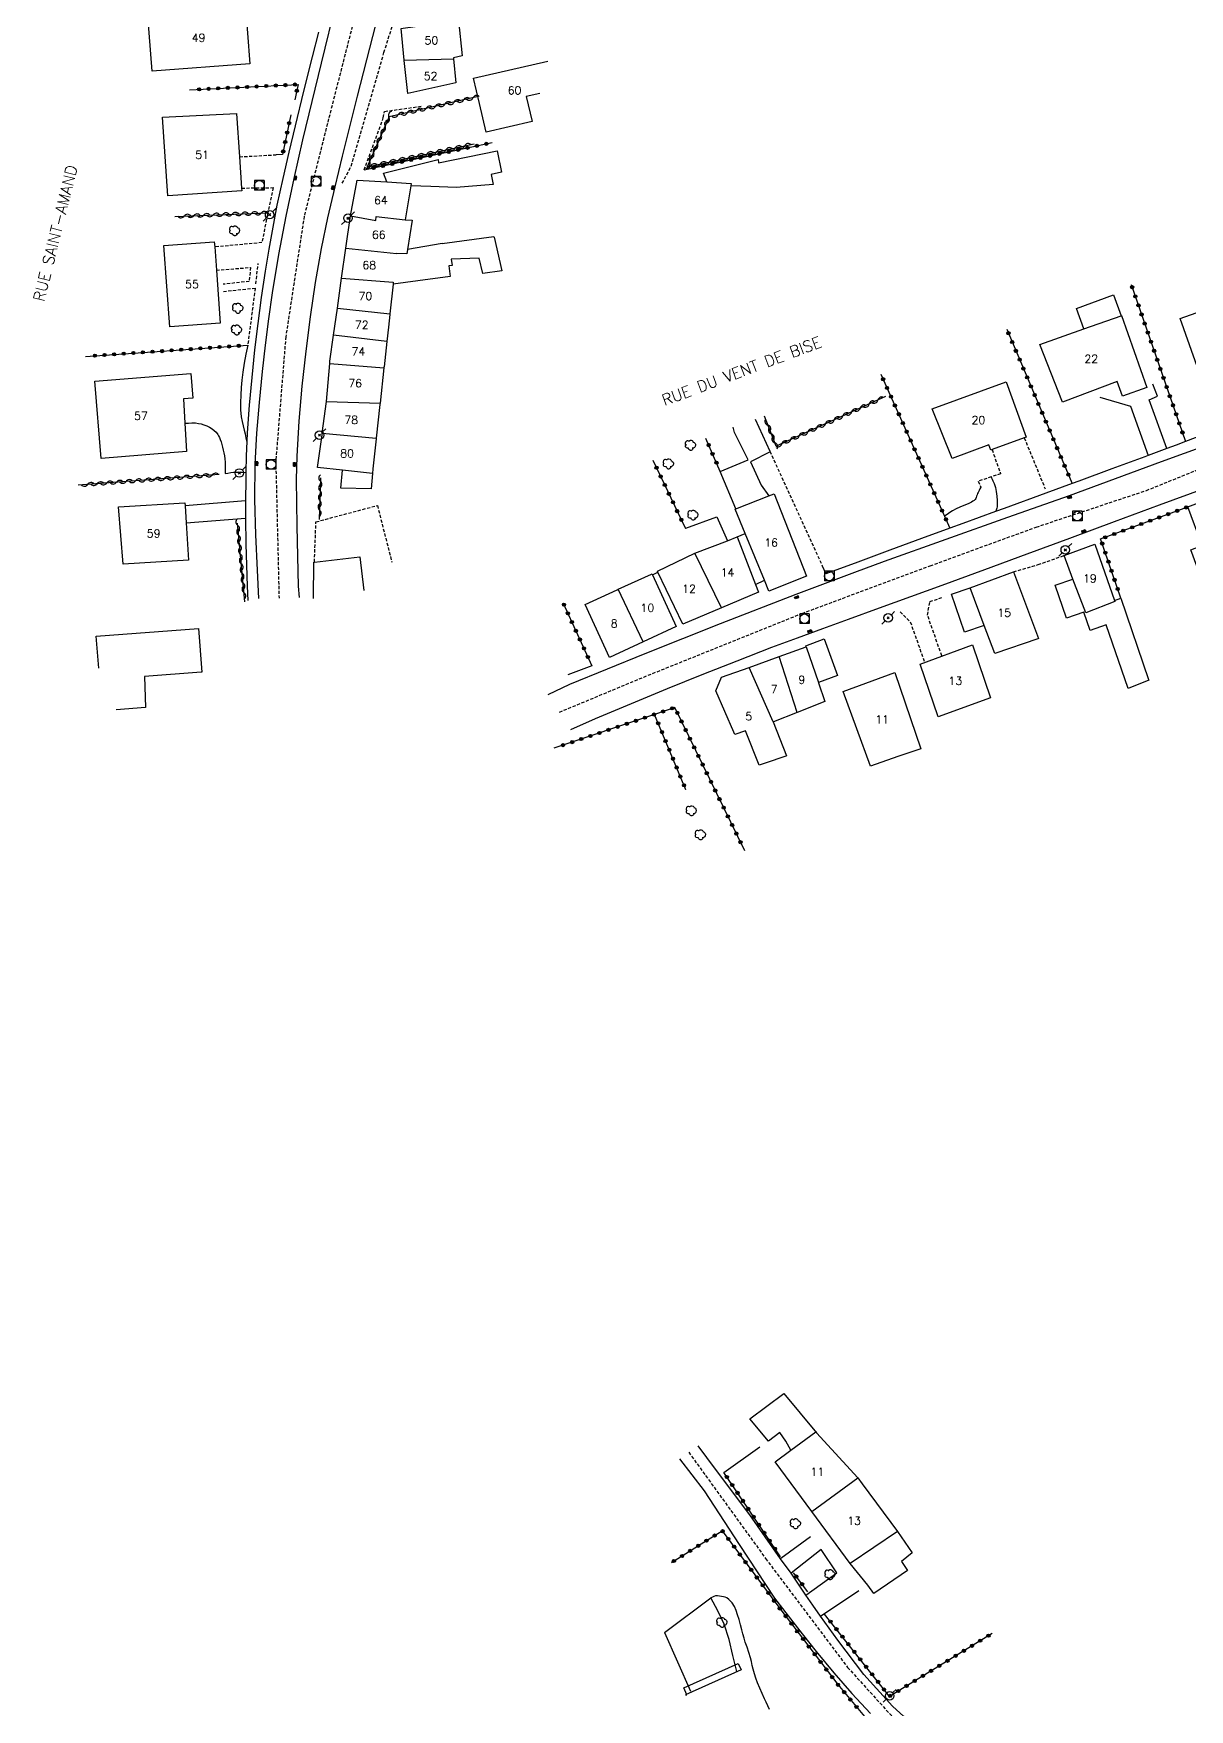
# Model space of a CAD drawing. Header units: millimetres. Extents: x 134000 to 134763, y 129004 to 130000.
# Drawn here: x 134090.2 to 134270.7, y 129340.8 to 129602.6 of the extents above; entities that cross this region are included whole.
import ezdxf
from ezdxf.enums import TextEntityAlignment as Align

# ---------------------------------------------------------------- set-up
doc = ezdxf.new("R2010")
doc.units = ezdxf.units.MM
doc.linetypes.add('DASHED', pattern=[0.75, 0.5, -0.25])
doc.layers.get('0').update_dxf_attribs({"linetype": 'CONTINUOUS'})
for name, color, linetype in [('W0001', 6, 'DASHED'), ('W0008', 7, 'CONTINUOUS'), ('W0014', 7, 'CONTINUOUS'), ('W0017', 7, 'CONTINUOUS'), ('W0101', 7, 'CONTINUOUS'), ('W0104', 1, 'CONTINUOUS'), ('W0112', 1, 'DASHED'), ('W0120', 7, 'CONTINUOUS'), ('W0211', 2, 'CONTINUOUS'), ('W0214', 2, 'CONTINUOUS'), ('W0300', 7, 'CONTINUOUS'), ('W0310', 3, 'CONTINUOUS'), ('W0323', 7, 'CONTINUOUS'), ('W0401', 7, 'CONTINUOUS'), ('W0420', 7, 'CONTINUOUS'), ('W0473', 7, 'CONTINUOUS'), ('W0510', 5, 'CONTINUOUS'), ('W0989', 7, 'CONTINUOUS'), ('W0991', 7, 'CONTINUOUS'), ('W1102', 7, 'CONTINUOUS')]:
    doc.layers.add(name, color=color, linetype=linetype)
doc.styles.get("Standard").update_dxf_attribs({"font": 'romans.shx', "width": 0.85})

# ---------------------------------------------------------------- blocks, each defined once
blk = doc.blocks.new('T300')
for p, q in [((-0.8, 0.51), (-0.86, 0.34)), ((-0.86, 0.34), (-0.86, 0.17)), ((-0.86, 0.17), (-0.74, 0.06)), ((-0.69, 0.63), (-0.8, 0.51)), ((-0.8, -0.06), (-0.74, 0.06)), ((-0.74, 0.06), (-0.69, 0.11)), ((-0.57, 0.69), (-0.69, 0.63)), ((-0.46, 0.69), (-0.57, 0.69)), ((-0.29, 0.63), (-0.46, 0.69)), ((-0.29, 0.63), (-0.17, 0.74)), ((-0.23, 0.57), (-0.29, 0.63)), ((-0.17, 0.74), (-0.06, 0.8)), ((-0.06, 0.8), (0.06, 0.8)), ((0.06, 0.8), (0.23, 0.74)), ((0.23, 0.74), (0.34, 0.63)), ((0.34, 0.63), (0.4, 0.51)), ((0.46, 0.46), (0.34, 0.46)), ((0.4, 0.51), (0.4, 0.46)), ((0.57, 0.4), (0.46, 0.46)), ((0.57, 0.4), (0.69, 0.29)), ((0.69, 0.29), (0.74, 0.17)), ((0.74, 0.06), (0.69, -0.17)), ((0.74, 0.17), (0.74, 0.06)), ((-0.8, -0.17), (-0.8, -0.06)), ((-0.8, -0.23), (-0.8, -0.17)), ((-0.74, -0.34), (-0.8, -0.23)), ((-0.69, -0.4), (-0.74, -0.34)), ((-0.51, -0.46), (-0.69, -0.4)), ((-0.4, -0.46), (-0.51, -0.46)), ((-0.4, -0.46), (-0.34, -0.46)), ((-0.34, -0.46), (-0.34, -0.4)), ((-0.34, -0.51), (-0.34, -0.46)), ((-0.29, -0.63), (-0.34, -0.51)), ((-0.17, -0.74), (-0.29, -0.63)), ((-0.06, -0.8), (-0.17, -0.74)), ((0.06, -0.8), (-0.06, -0.8)), ((0.17, -0.74), (0.06, -0.8)), ((0.23, -0.69), (0.17, -0.74)), ((0.29, -0.46), (0.23, -0.46)), ((0.29, -0.63), (0.23, -0.69)), ((0.46, -0.4), (0.29, -0.46)), ((0.34, -0.51), (0.29, -0.63)), ((0.34, -0.51), (0.34, -0.46)), ((0.57, -0.34), (0.46, -0.4)), ((0.63, -0.29), (0.57, -0.34)), ((0.69, -0.17), (0.63, -0.29))]:
    blk.add_line(p, q)
blk = doc.blocks.new('T401')
for p, q in [((-0.3, 0.3), (0, 0.3)), ((-0.3, -0.25), (-0.3, 0.3)), ((-0.3, 0.15), (0, 0.15)), ((-0.3, 0), (0, 0)), ((0, 0.3), (0, -0.25)), ((-0.3, -0.15), (0, -0.15)), ((-0.3, -0.25), (-0.3, -0.3)), ((-0.3, -0.3), (0, -0.3)), ((0, -0.3), (0, -0.25))]:
    blk.add_line(p, q)
blk = doc.blocks.new('T420')
for p, q in [((0.75, 0.75), (-0.75, 0.75)), ((-0.75, 0.75), (-0.75, -0.75)), ((0.75, 0.75), (0.75, -0.75)), ((0.75, -0.75), (-0.75, -0.75))]:
    blk.add_line(p, q)
blk.add_ellipse((0, 0), major_axis=(-0.53, 0.53), ratio=1, start_param=3.926991, end_param=10.210176)
blk = doc.blocks.new('T473')
for p, q in [((-0.166667, 0.166667), (0.166667, -0.166667)), ((-0.166667, -0.166667), (0.166667, 0.166667)), ((0.500001, 0.500001), (1.000002, 1.000002)), ((-1.000002, -1.000002), (-0.500001, -0.500001))]:
    blk.add_line(p, q)
blk.add_ellipse((0, 0), major_axis=(0.471405, 0.471405), ratio=1, start_param=5.4977871438, end_param=11.780972451)
blk = doc.blocks.new('t323o')
at = {"color": 0, "linetype": 'Continuous'}
for radius in [0.25, 0.15]:
    blk.add_circle((0, 0), radius, dxfattribs=at)
blk = doc.blocks.new('t310o')
at = {"color": 0, "linetype": 'Continuous'}
for centre, start, end in [((-0.5, 0.38), 216.8699, 323.1304), ((0.5, -0.37), 36.8699, 143.1303)]:
    blk.add_arc(centre, 0.625, start, end, dxfattribs=at)

msp = doc.modelspace()

# ---------------------------------------------------------------- linework, layer by layer
at = {"layer": 'W0001'}
for points in [[(134146.12, 129627.88), (134143.68, 129618.26), (134136.29, 129589.26), (134132.48, 129574.07), (134129.6, 129555.25), (134128.04, 129535.8), (134128.55, 129514.41)], [(134172.33, 129496.59), (134185.49, 129502.07), (134210.22, 129512.02), (134230.24, 129519.46), (134246.8, 129525.51), (134263.98, 129531.22), (134277.17, 129536.56), (134287.43, 129539.86), (134292.93, 129540.98)], [(134192.53, 129380.96), (134204.53, 129364.37), (134217.33, 129347.36), (134227.29, 129336.38), (134241.25, 129326.76), (134257.42, 129317.53), (134274.71, 129309.45), (134292.7, 129302.15), (134308.49, 129295.05), (134325.86, 129288.66), (134338.15, 129284.17), (134349.44, 129279.26), (134361.74, 129272.31), (134371.04, 129265.59), (134379.52, 129257.39)]]:
    msp.add_lwpolyline(points, dxfattribs=at)
at = {"layer": 'W0008'}
for points in [[(134229.75, 129336.61), (134227.93, 129338.16), (134226.11, 129339.71), (134224.35, 129341.32), (134219.86, 129346.26), (134215.81, 129351.62), (134213.12, 129355.37), (134211.89, 129357.08), (134210.83, 129358.65), (134208.51, 129362.07), (134206.83, 129364.34), (134206.83, 129364.34), (134202.06, 129371.19), (134196.7, 129378.34), (134193.98, 129381.96)], [(134191.09, 129379.96), (134194.92, 129374.96), (134200.41, 129366.57), (134205.9, 129358.18)], [(134205.9, 129358.18), (134208.06, 129355.39), (134210.23, 129352.6), (134212.43, 129349.84), (134215.18, 129346.53), (134217.99, 129343.28), (134220.93, 129340.15)]]:
    msp.add_lwpolyline(points, dxfattribs=at)
at = {"layer": 'W0014'}
for points in [[(134131.76, 129514.5), (134131.61, 129516.28), (134131.46, 129520.98), (134131.36, 129525.67), (134131.31, 129529.31), (134131.29, 129532.96), (134131.36, 129536.6), (134131.67, 129542.07), (134132.17, 129547.54), (134132.78, 129552.99), (134133.45, 129558.35), (134134.23, 129563.69), (134135.16, 129569), (134136.18, 129573.83), (134137.32, 129578.64), (134138.48, 129583.44), (134140.79, 129592.81), (134143.18, 129602.16), (134145.58, 129611.5)], [(134137.49, 129607.58), (134135.13, 129597.99), (134133.66, 129592), (134132.22, 129586), (134130.86, 129579.98), (134129.62, 129574.05), (134128.47, 129568.1), (134127.46, 129562.12), (134126.89, 129558.03), (134126.38, 129553.93), (134125.93, 129549.82), (134125.45, 129544.99), (134125.04, 129540.16), (134124.78, 129535.32), (134124.72, 129529.81), (134124.86, 129524.3), (134125.12, 129518.79), (134125.34, 129514.32)], [(134134.72, 129602.82), (134133.75, 129598.98), (134132.39, 129593.6), (134131.07, 129588.2), (134130.09, 129584.08), (134129.12, 129579.95), (134128.23, 129575.8), (134127.57, 129572.37), (134126.95, 129568.92), (134126.38, 129565.46), (134125.77, 129561.38), (134125.23, 129557.29), (134124.74, 129553.19), (134124.28, 129548.87), (134123.88, 129544.55), (134123.58, 129540.23), (134123.52, 129538.87), (134123.43, 129536.61), (134123.37, 129534.03), (134123.35, 129532.99), (134123.32, 129529.63), (134123.32, 129529.37), (134123.33, 129526.92), (134123.36, 129522.81), (134123.56, 129516.25), (134123.7, 129514.05)], [(134273.52, 129540.15), (134270.1, 129538.87), (134268.63, 129538.32), (134267.2, 129537.79), (134264.27, 129536.69), (134263.73, 129536.49), (134258.57, 129534.59), (134253.42, 129532.69), (134252.38, 129532.31), (134248.26, 129530.79), (134241.8, 129528.43), (134240.43, 129527.93), (134235.34, 129526.08), (134233.31, 129525.34), (134228.88, 129523.71), (134223.9, 129521.88), (134218.92, 129520.04), (134213.95, 129518.2)], [(134273.46, 129538.29), (134266.27, 129535.72), (134259.11, 129533.06), (134251.94, 129530.41), (134242.3, 129526.98), (134232.65, 129523.58), (134223.02, 129520.11), (134218.43, 129518.42), (134213.85, 129516.71), (134209.27, 129514.98), (134197.44, 129510.4), (134185.65, 129505.69), (134173.9, 129500.92), (134170.54, 129499.31)], [(134174.11, 129493.87), (134177.94, 129495.62), (134183.57, 129497.95), (134189.21, 129500.26), (134194.63, 129502.45), (134200.07, 129504.61), (134205.52, 129506.72), (134209.49, 129508.2), (134213.47, 129509.65), (134217.46, 129511.1), (134222.33, 129512.88), (134227.21, 129514.65), (134232.09, 129516.43), (134238.74, 129518.88), (134245.39, 129521.33), (134252.04, 129523.79), (134259.03, 129526.38), (134266.02, 129528.97), (134273.01, 129531.54)], [(134213.38, 129519.46), (134213.95, 129518.2)], [(134177.41, 129503.85), (134173.63, 129502.42)]]:
    msp.add_lwpolyline(points, dxfattribs=at)
at = {"layer": 'W0017'}
for points in [[(134123.67, 129553.93), (134123.39, 129552.51), (134123.12, 129551.1), (134122.89, 129549.68), (134122.76, 129548.48), (134122.65, 129547.29), (134122.58, 129546.09), (134122.55, 129544.96), (134122.55, 129543.84), (134122.65, 129542.72), (134122.78, 129542.02), (134122.96, 129541.34), (134123.13, 129540.65), (134123.26, 129540.05), (134123.39, 129539.46), (134123.52, 129538.87)], [(134267.2, 129537.79), (134264.43, 129545.4), (134265.71, 129545.95), (134264.98, 129547.84)], [(134256.69, 129545.82), (134261.53, 129544.39), (134264.27, 129536.69)], [(134113.83, 129541.73), (134114.39, 129541.76), (134114.95, 129541.79), (134115.5, 129541.77), (134115.95, 129541.71), (134116.4, 129541.62), (134116.83, 129541.49), (134117.27, 129541.32), (134117.7, 129541.11), (134118.1, 129540.85), (134118.42, 129540.6), (134118.72, 129540.31), (134118.97, 129539.99), (134119.12, 129539.74), (134119.24, 129539.48), (134119.36, 129539.21), (134119.5, 129538.82), (134119.61, 129538.4), (134119.71, 129537.99), (134119.83, 129537.54), (134119.93, 129537.09), (134120.02, 129536.64), (134120.09, 129536.15), (134120.13, 129535.65), (134120.15, 129535.16), (134120.16, 129534.73), (134120.14, 129534.29), (134120.13, 129533.86)], [(134120.13, 129533.86), (134120.57, 129533.94), (134121.01, 129534.02), (134121.45, 129534.08), (134122.09, 129534.1), (134122.73, 129534.06), (134123.37, 129534.03)], [(134123.32, 129529.63), (134113.88, 129528.81)], [(134114.04, 129526.18), (134123.33, 129526.92)], [(134198, 129377.83), (134203.61, 129381.79)], [(134206.93, 129364.41), (134211.55, 129367.81)], [(134210.83, 129358.65), (134215.67, 129362.11), (134213.22, 129365.8), (134208.51, 129362.07)], [(134213.12, 129355.37), (134219.09, 129359.35)]]:
    msp.add_lwpolyline(points, dxfattribs=at)
at = {"layer": 'W0101'}
for points in [[(134123.28, 129607.18), (134123.62, 129602.64), (134123.97, 129597.86), (134108.73, 129596.72)], [(134108.73, 129596.72), (134108.03, 129606.03)], [(134148.1, 129598.44), (134147.61, 129603.38), (134147.95, 129603.43), (134156.59, 129604.65), (134157.14, 129599.1), (134155.79, 129598.81), (134155.8, 129598.68)], [(134148.65, 129593.24), (134148.1, 129598.41), (134148.1, 129598.44)], [(134155.8, 129598.68), (134156.18, 129594.88), (134148.65, 129593.24)], [(134159.85, 129591.68), (134158.94, 129595.62), (134170.53, 129598.29)], [(134169.26, 129593.26), (134167.16, 129592.78), (134168.07, 129588.86), (134160.88, 129587.2), (134159.85, 129591.68)], [(134139.7, 129574.14), (134140.73, 129579.72)], [(134140.73, 129579.72), (134145.36, 129579.42), (134149.19, 129579.16), (134149.14, 129578.83), (134148.25, 129573.5)], [(134138.99, 129569.1), (134139.7, 129574.14)], [(134148.25, 129573.5), (134149.35, 129573.43), (134148.59, 129568.89), (134148.48, 129568.2), (134146.87, 129568.24)], [(134138.32, 129564.39), (134138.99, 129569.1)], [(134137.66, 129559.69), (134138.32, 129564.39)], [(134146.38, 129563.77), (134146.35, 129563.43), (134145.84, 129558.8)], [(134137.06, 129555.47), (134137.66, 129559.69)], [(134145.84, 129558.8), (134145.83, 129558.7), (134145.62, 129556.71), (134145.38, 129554.52)], [(134136.46, 129551.08), (134136.49, 129551.42), (134137.06, 129555.47)], [(134145.38, 129554.52), (134144.95, 129550.54), (134144.94, 129550.47), (134144.93, 129550.4)], [(134135.98, 129545.1), (134136.46, 129551.08)], [(134144.93, 129550.4), (134144.34, 129544.87)], [(134135.3, 129540.15), (134135.98, 129545.1)], [(134144.34, 129544.87), (134144.31, 129544.65), (134143.74, 129539.38)], [(134134.57, 129534.79), (134135.27, 129539.93), (134135.3, 129540.15)], [(134143.74, 129539.38), (134143.73, 129539.29), (134143.22, 129534.58), (134143.14, 129533.87), (134138.46, 129534.37), (134134.57, 129534.79)], [(134205.04, 129515.49), (134204.33, 129517.22), (134201.34, 129524.51), (134199.78, 129528.3), (134199.86, 129528.33), (134205.04, 129530.36), (134205.84, 129530.68), (134210.89, 129517.84)], [(134193.49, 129521.41), (134198.57, 129523.38), (134200.09, 129523.96), (134202.97, 129516.52), (134203.42, 129515.36)], [(134191.6, 129510.32), (134187.71, 129518.46), (134187.64, 129518.62), (134193.49, 129521.41)], [(134255.92, 129522.82), (134259.02, 129514.02), (134259.08, 129513.86), (134254.51, 129512.13), (134252.52, 129517.38), (134251.13, 129521.06)], [(134251.13, 129521.06), (134255.92, 129522.82)], [(134181.53, 129515.79), (134186.7, 129518.14), (134186.82, 129518.2), (134186.89, 129518.04), (134190.57, 129509.99)], [(134210.89, 129517.84), (134205.04, 129515.49)], [(134243.24, 129518.51), (134247.16, 129508.09), (134247.06, 129508.05), (134240.32, 129505.76), (134238.67, 129510.14), (134236.46, 129516.01)], [(134236.46, 129516.01), (134243.24, 129518.51)], [(134180.15, 129505.12), (134176.36, 129513.43), (134181.37, 129515.71), (134181.53, 129515.79)], [(134203.42, 129515.36), (134197.64, 129512.9)], [(134197.64, 129512.9), (134191.6, 129510.32)], [(134190.57, 129509.99), (134185.4, 129507.57)], [(134100.43, 129503.48), (134099.98, 129508.44), (134115.98, 129509.65), (134116.5, 129502.85), (134116.41, 129502.84), (134107.52, 129502.17), (134107.72, 129497.32), (134103.14, 129496.97)], [(134185.4, 129507.57), (134180.15, 129505.12)], [(134201.97, 129503.59), (134206.63, 129505.26)], [(134206.63, 129505.26), (134210.86, 129506.77)], [(134210.86, 129506.77), (134212.77, 129501.21), (134212.8, 129501.15), (134213.8, 129498.23), (134209.43, 129496.52)], [(134196.73, 129499.93), (134197.64, 129502.04), (134201.97, 129503.59)], [(134205.69, 129495.06), (134207.77, 129489.76), (134207.69, 129489.74), (134204.47, 129488.62), (134203.5, 129488.29), (134201.4, 129493.67), (134199.73, 129493.1), (134199.57, 129493.46), (134196.73, 129499.93)], [(134209.43, 129496.52), (134205.76, 129495.08), (134205.69, 129495.06)], [(134211.75, 129371.7), (134206.01, 129379.46), (134208.45, 129381.27), (134212.35, 129384.15), (134212.49, 129384), (134218.95, 129376.96)], [(134218.95, 129376.96), (134219.63, 129376.03), (134225.13, 129368.59), (134217.75, 129363.57)], [(134217.75, 129363.57), (134211.75, 129371.7)]]:
    msp.add_lwpolyline(points, dxfattribs=at)
for points in [[(134111.17, 129577.25), (134110.35, 129589.55), (134121.93, 129590.09), (134122.38, 129583.35), (134122.71, 129578.46), (134122.74, 129578.02)], [(134111.49, 129556.8), (134110.56, 129569.51), (134118.44, 129570.09), (134118.5, 129569.26), (134118.76, 129565.64), (134119.37, 129557.38)], [(134279.23, 129561.65), (134283.35, 129550.03), (134278.5, 129548.32), (134273.37, 129546.5), (134269.25, 129558.11)], [(134264.08, 129547.3), (134260.28, 129545.96), (134259.43, 129548.23), (134250.91, 129545.03), (134247.35, 129554.03), (134254.23, 129556.46), (134260.03, 129558.52), (134260.09, 129558.54)], [(134100.78, 129536.23), (134099.78, 129548.28), (134114.77, 129549.52), (134115.08, 129545.64), (134113.62, 129545.52), (134113.83, 129541.73), (134114.08, 129537.32)], [(134242.07, 129548.2), (134245.23, 129539.56), (134244.92, 129539.44), (134239.88, 129537.6), (134239.67, 129537.52), (134239.37, 129538.33), (134233.66, 129536.24), (134230.56, 129543.99)], [(134104.2, 129519.7), (134103.46, 129528.69), (134113.85, 129529.31), (134113.88, 129528.81), (134114.04, 129526.18), (134114.39, 129520.31)], [(134228.64, 129504.11), (134236.81, 129507.11), (134239.65, 129498.85), (134231.48, 129495.85)], [(134216.63, 129499.8), (134224.71, 129502.76), (134228.78, 129490.87), (134225.19, 129489.64), (134220.89, 129488.17)]]:
    msp.add_lwpolyline(points, close=True, dxfattribs=at)
at = {"layer": 'W0104'}
for points in [[(134145.36, 129579.42), (134144.86, 129580.78), (134153.38, 129582.91), (134153.43, 129582.4), (134162.61, 129584.26), (134163.29, 129580.93), (134161.68, 129580.6), (134161.99, 129579.04), (134156.23, 129578.54), (134152.27, 129578.7), (134149.14, 129578.83)], [(134154, 129569.79), (134162.11, 129570.9), (134162.13, 129570.82), (134163.35, 129565.55)], [(134154, 129569.79), (134148.59, 129568.89)], [(134163.35, 129565.55), (134160.35, 129565.14), (134159.79, 129567.54), (134155.45, 129567.34), (134155.58, 129566.38), (134155.06, 129566.31), (134155.28, 129564.65), (134150.2, 129563.96), (134146.35, 129563.43)], [(134254.23, 129556.46), (134253.06, 129559.67), (134258.84, 129561.78), (134260.03, 129558.52)], [(134202.92, 129542.34), (134205.2, 129537.35), (134205.25, 129537.25), (134202.17, 129535.69), (134203.84, 129532.04), (134205.04, 129530.36)], [(134199.86, 129528.33), (134197.45, 129534.19), (134201.82, 129535.99), (134199.68, 129540.29), (134199.48, 129541.1)], [(134143.14, 129533.87), (134142.92, 129531.47), (134138.21, 129531.57), (134138.46, 129534.37)], [(134290.01, 129530.29), (134291.68, 129527.27), (134286.84, 129525.45), (134286.68, 129525.87), (134284.44, 129525.02), (134284.87, 129523.48), (134280.97, 129521.94), (134280.97, 129521.94), (134277.78, 129520.74), (134273.9, 129519.28), (134273.6, 129520.06), (134271.88, 129519.41), (134270.92, 129521.97), (134272.72, 129522.65), (134270.45, 129528.66), (134274.48, 129530.18), (134277.83, 129531.44)], [(134192.06, 129525.32), (134196.92, 129527.09), (134198.57, 129523.38)], [(134200.09, 129523.96), (134201.34, 129524.51)], [(134133.91, 129514.34), (134133.97, 129520.02), (134134.07, 129520.03), (134141.15, 129520.88), (134141.78, 129515.61)], [(134186.89, 129518.04), (134187.71, 129518.46)], [(134202.97, 129516.52), (134204.33, 129517.22)], [(134238.67, 129510.14), (134235.57, 129509.08), (134233.55, 129515.02), (134236.46, 129516.01)], [(134259.02, 129514.02), (134259.99, 129514.41), (134264.33, 129501.69), (134264.37, 129501.58), (134261.12, 129500.28), (134257.73, 129510.21), (134255.2, 129509.35), (134254.22, 129512.21), (134251.49, 129511.28), (134249.74, 129516.43), (134252.52, 129517.38)], [(134172.93, 129513.63), (134172.93, 129513.63)], [(134210.86, 129506.77), (134210.79, 129506.96), (134213.69, 129508.02), (134215.77, 129502.31), (134212.77, 129501.21)], [(134208.45, 129381.27), (134207.69, 129382.68), (134206.73, 129384.05), (134204.96, 129382.71), (134202.08, 129386.17), (134207.36, 129390.15), (134212.49, 129384)], [(134225.13, 129368.59), (134227.42, 129365.23), (134225.74, 129363.89), (134226.68, 129362.51), (134221.41, 129358.91), (134220.48, 129360.2), (134217.75, 129363.57)]]:
    msp.add_lwpolyline(points, dxfattribs=at)
at = {"layer": 'W0112'}
for points in [[(134138.42, 129579.23), (134139.83, 129581.91), (134144.94, 129599.66), (134154.3, 129629.33), (134152.88, 129634.55)], [(134141.84, 129581.3), (134144.83, 129589.45), (134145.04, 129590.45), (134150.81, 129591.25)], [(134122.38, 129583.35), (134128.11, 129583.67)], [(134122.71, 129578.46), (134127.63, 129578.53), (134126.8, 129574.59), (134126.75, 129574.32), (134125.87, 129569.94), (134118.5, 129569.26)], [(134118.76, 129565.64), (134124.12, 129566.06), (134123.89, 129563.88), (134119.85, 129563.44)], [(134124.93, 129563.5), (134125.3, 129566.67)], [(134119.87, 129562.33), (134124.82, 129562.83), (134123.67, 129553.93)], [(134244.92, 129539.44), (134248.18, 129531.47)], [(134205.2, 129537.35), (134213.38, 129519.46)], [(134239.88, 129537.6), (134241.23, 129533.83), (134239.77, 129533.35), (134237.73, 129532.67), (134238.11, 129531.72)], [(134134.07, 129520.03), (134134.32, 129526.32), (134143.91, 129528.88), (134146.17, 129520)], [(134243.24, 129518.51), (134247.09, 129519.65), (134247.08, 129519.64), (134251.13, 129521.06)], [(134232.03, 129505.4), (134229.81, 129511.75), (134230.17, 129513.86), (134232.12, 129514.51)], [(134225.52, 129512.27), (134227.12, 129510.7), (134229.37, 129504.35)]]:
    msp.add_lwpolyline(points, dxfattribs=at)
at = {"layer": 'W0120'}
msp.add_lwpolyline([(134188.76, 129352.8), (134195.98, 129358.2)], dxfattribs=at)
msp.add_lwpolyline([(134191.75, 129344.14), (134200.26, 129347.99), (134200.71, 129347), (134192.01, 129343.06), (134192.24, 129343.06)], close=True, dxfattribs=at)
at = {"layer": 'W0211'}
for points in [[(134238.11, 129531.72), (134237.98, 129531.46), (134237.85, 129531.2), (134237.73, 129530.93), (134237.63, 129530.73), (134237.54, 129530.52), (134237.45, 129530.31), (134237.39, 129530.15), (134237.33, 129529.98), (134237.24, 129529.83), (134237.07, 129529.66), (134236.87, 129529.53), (134236.66, 129529.41), (134236.27, 129529.2), (134235.87, 129529.03), (134235.47, 129528.85), (134234.87, 129528.59), (134234.28, 129528.34), (134233.7, 129528.05), (134233.29, 129527.78), (134232.88, 129527.48), (134232.48, 129527.19)], [(134205.12, 129340.78), (134204.88, 129341.35), (134204.62, 129341.9), (134204.36, 129342.46), (134203.97, 129343.29), (134203.6, 129344.12), (134203.25, 129344.96), (134203.02, 129345.66), (134202.81, 129346.36), (134202.61, 129347.06), (134202.45, 129347.66), (134202.31, 129348.26), (134202.15, 129348.86), (134201.9, 129349.68), (134201.63, 129350.5), (134201.36, 129351.31), (134201.18, 129351.95), (134200.99, 129352.6), (134200.81, 129353.24), (134200.6, 129354.03), (134200.39, 129354.82), (134200.14, 129355.59), (134199.91, 129356.23), (134199.65, 129356.86), (134199.3, 129357.43), (134199.05, 129357.72), (134198.79, 129357.99), (134198.48, 129358.2), (134198.22, 129358.31), (134197.93, 129358.39), (134197.64, 129358.45), (134197.32, 129358.51), (134196.99, 129358.55), (134196.68, 129358.53), (134196.44, 129358.44), (134196.21, 129358.32), (134195.98, 129358.2)]]:
    msp.add_lwpolyline(points, dxfattribs=at)
at = {"layer": 'W0214'}
msp.add_lwpolyline([(134239.77, 129533.35), (134239.81, 129533.22), (134239.85, 129533.09), (134239.89, 129532.97), (134240, 129532.75), (134240.13, 129532.53), (134240.24, 129532.31), (134240.34, 129532.01), (134240.41, 129531.7), (134240.48, 129531.39), (134240.53, 129531.04), (134240.58, 129530.68), (134240.62, 129530.32), (134240.65, 129530.1), (134240.68, 129529.89), (134240.7, 129529.68), (134240.71, 129529.4), (134240.7, 129529.13), (134240.67, 129528.86), (134240.66, 129528.66), (134240.64, 129528.47), (134240.6, 129528.29), (134240.55, 129528.17), (134240.49, 129528.05), (134240.43, 129527.93)], dxfattribs=at)
at = {"layer": 'W0310'}
for points in [[(134159.44, 129592.7), (134145.73, 129589.59), (134142.33, 129581.79), (134159.02, 129585.36)], [(134112.26, 129574.03), (134126.8, 129574.59)], [(134223.26, 129545.9), (134206.19, 129538.13), (134204.33, 129542.84)], [(134119.22, 129533.72), (134097.18, 129532.07)], [(134135.02, 129533.18), (134134.84, 129526.67)], [(134123.2, 129513.8), (134122.07, 129526.14)]]:
    msp.add_lwpolyline(points, dxfattribs=at)
at = {"layer": 'W0323'}
for points in [[(134114.57, 129593.82), (134131.55, 129594.65), (134131.01, 129592.25)], [(134130.39, 129589.89), (134129.11, 129583.7), (134128.11, 129583.67)], [(134141.84, 129581.3), (134161.82, 129585.57)], [(134261.61, 129563.4), (134270.1, 129538.87)], [(134242.18, 129556.42), (134252.38, 129532.31)], [(134098.31, 129552.17), (134123.67, 129553.93)], [(134222.52, 129549.37), (134224, 129546.12), (134232.48, 129527.19), (134233.31, 129525.34)], [(134197.45, 129534.19), (134195.19, 129539.35)], [(134186.94, 129535.96), (134192, 129525.29)], [(134259.99, 129514.41), (134256.84, 129523.65), (134270.45, 129528.66)], [(134172.93, 129513.63), (134177.41, 129503.85)], [(134190.33, 129497.31), (134187.19, 129496.24), (134171.47, 129490.95)], [(134201.27, 129474.92), (134190.33, 129497.31)], [(134192.08, 129484.47), (134192.08, 129484.47), (134187.19, 129496.24)], [(134206.83, 129364.65), (134198, 129377.83)], [(134189.85, 129363.75), (134194.88, 129366.9), (134197.77, 129368.69), (134206.74, 129356.57), (134215.79, 129344.69), (134220.23, 129339.37), (134210.17, 129331.73)], [(134211.13, 129359.16), (134208.9, 129362.11)], [(134239.9, 129352.67), (134223.87, 129342.83), (134213.73, 129355.69)]]:
    msp.add_lwpolyline(points, dxfattribs=at)
at = {"layer": 'W0510'}
for points in [[(134200.01, 129346.72), (134199.43, 129349.21), (134198.85, 129351.7), (134198.05, 129354.11), (134197.41, 129355.49), (134196.69, 129356.85), (134195.98, 129358.2)], [(134188.76, 129352.8), (134192.81, 129343.62)]]:
    msp.add_lwpolyline(points, dxfattribs=at)
at = {"layer": 'W1102'}
for points in [[(134148.1, 129598.44), (134155.8, 129598.68)], [(134139.7, 129574.14), (134143.64, 129573.39), (134143.72, 129574.01), (134148.25, 129573.5)], [(134138.99, 129569.1), (134146.87, 129568.24)], [(134138.32, 129564.39), (134146.38, 129563.77)], [(134137.66, 129559.69), (134145.84, 129558.8)], [(134145.38, 129554.52), (134137.06, 129555.47)], [(134136.46, 129551.08), (134144.93, 129550.4)], [(134135.98, 129545.1), (134144.34, 129544.87)], [(134135.3, 129540.15), (134143.74, 129539.38)], [(134197.64, 129512.9), (134193.49, 129521.41)], [(134185.4, 129507.57), (134181.53, 129515.79)], [(134209.43, 129496.52), (134206.63, 129505.26)], [(134205.69, 129495.06), (134201.97, 129503.59)], [(134211.75, 129371.7), (134218.95, 129376.96)]]:
    msp.add_lwpolyline(points, dxfattribs=at)

# ---------------------------------------------------------------- block references
at = {"layer": 'W0300', "rotation": 359.9999899820874}
for p in [(134121.65, 129571.78), (134122.15, 129559.67), (134121.96, 129556.29), (134192.84, 129538.27), (134189.38, 129535.37), (134193.22, 129527.36), (134192.96, 129481.17), (134194.38, 129477.42), (134209.21, 129369.8), (134214.61, 129361.84), (134197.74, 129354.37)]:
    msp.add_blockref('T300', p, dxfattribs=at)
at = {"layer": 'W0310'}
for p, rotation in [((134151.51, 129590.9), 192.798484926762), ((134152.97, 129591.23), 192.798484926762), ((134154.43, 129591.57), 192.798484926762), ((134155.89, 129591.9), 192.798484926762), ((134157.36, 129592.23), 192.798484926762), ((134158.82, 129592.56), 192.798484926762), ((134145.1, 129588.14), 246.4080160620848), ((134145.7, 129589.52), 246.4080160620848), ((134147.12, 129589.9), 192.798484926762), ((134148.58, 129590.24), 192.798484926762), ((134150.04, 129590.57), 192.798484926762), ((134143.9, 129585.39), 246.4080160620848), ((134144.5, 129586.77), 246.4080160620848), ((134142.7, 129582.64), 246.4080160620848), ((134143.3, 129584.02), 246.4080160620848), ((134147.28, 129582.85), 12.07295324684951), ((134148.75, 129583.16), 12.07295324684951), ((134150.22, 129583.48), 12.07295324684951), ((134151.68, 129583.79), 12.07295324684951), ((134153.15, 129584.11), 12.07295324684951), ((134154.62, 129584.42), 12.07295324684951), ((134156.08, 129584.73), 12.07295324684951), ((134157.55, 129585.05), 12.07295324684951), ((134142.88, 129581.91), 12.07295324684951), ((134144.35, 129582.22), 12.07295324684951), ((134145.82, 129582.54), 12.07295324684951), ((134113.76, 129574.09), 2.2222621440694), ((134115.25, 129574.15), 2.2222621440694), ((134116.75, 129574.2), 2.2222621440694), ((134118.25, 129574.26), 2.2222621440694), ((134119.75, 129574.32), 2.2222621440694), ((134121.25, 129574.38), 2.2222621440694), ((134122.75, 129574.44), 2.2222621440694), ((134124.25, 129574.49), 2.2222621440694), ((134125.75, 129574.55), 2.2222621440694), ((134217.96, 129543.49), 204.4828830025911), ((134219.32, 129544.11), 204.4828830025911), ((134220.69, 129544.73), 204.4828830025911), ((134222.06, 129545.35), 204.4828830025911), ((134204.88, 129541.45), 111.4810815234972), ((134212.5, 129541), 204.4828830025911), ((134213.86, 129541.62), 204.4828830025911), ((134215.23, 129542.24), 204.4828830025911), ((134216.59, 129542.87), 204.4828830025911), ((134205.43, 129540.05), 111.4810815234972), ((134205.98, 129538.66), 111.4810815234972), ((134207.04, 129538.51), 204.4828830025911), ((134208.4, 129539.14), 204.4828830025911), ((134209.77, 129539.76), 204.4828830025911), ((134211.13, 129540.38), 204.4828830025911), ((134113.63, 129533.3), 184.2999902143763), ((134115.13, 129533.42), 184.2999902143763), ((134116.62, 129533.53), 184.2999902143763), ((134118.12, 129533.64), 184.2999902143763), ((134135, 129532.66), 268.4603980953577), ((134098.67, 129532.18), 184.2999902143763), ((134100.17, 129532.29), 184.2999902143763), ((134101.67, 129532.4), 184.2999902143763), ((134103.16, 129532.52), 184.2999902143763), ((134104.66, 129532.63), 184.2999902143763), ((134106.15, 129532.74), 184.2999902143763), ((134107.65, 129532.85), 184.2999902143763), ((134109.14, 129532.97), 184.2999902143763), ((134110.64, 129533.08), 184.2999902143763), ((134112.14, 129533.19), 184.2999902143763), ((134134.96, 129531.16), 268.4603980953577), ((134134.88, 129528.17), 268.4603980953577), ((134134.92, 129529.66), 268.4603980953577), ((134122.11, 129525.75), 95.25470234119221), ((134122.24, 129524.25), 95.25470234119221), ((134122.38, 129522.76), 95.25470234119221), ((134122.52, 129521.27), 95.25470234119221), ((134122.66, 129519.77), 95.25470234119221), ((134122.79, 129518.28), 95.25470234119221), ((134122.93, 129516.78), 95.25470234119221), ((134123.07, 129515.29), 95.25470234119221)]:
    msp.add_blockref('t310o', p, dxfattribs=dict(at, rotation=rotation))
at = {"layer": 'W0323'}
for p, rotation in [((134116.07, 129593.89), 2.795576536797669), ((134117.57, 129593.97), 2.795576536797669), ((134119.06, 129594.04), 2.795576536797669), ((134120.56, 129594.11), 2.795576536797669), ((134122.06, 129594.19), 2.795576536797669), ((134123.56, 129594.26), 2.795576536797669), ((134125.06, 129594.33), 2.795576536797669), ((134126.56, 129594.41), 2.795576536797669), ((134128.05, 129594.48), 2.795576536797669), ((134129.55, 129594.55), 2.795576536797669), ((134131.05, 129594.63), 2.795576536797669), ((134131.33, 129593.67), 257.4282097185034), ((134130.13, 129588.6), 258.2882854135856), ((134129.52, 129585.66), 258.2882854135856), ((134129.82, 129587.13), 258.2882854135856), ((134129.21, 129584.19), 258.2882854135856), ((134150.64, 129583.18), 12.05694894771296), ((134152.11, 129583.5), 12.05694894771296), ((134153.58, 129583.81), 12.05694894771296), ((134155.04, 129584.12), 12.05694894771296), ((134156.51, 129584.44), 12.05694894771296), ((134157.98, 129584.75), 12.05694894771296), ((134159.44, 129585.06), 12.05694894771296), ((134160.91, 129585.38), 12.05694894771296), ((134143.31, 129581.62), 12.05694894771296), ((134144.77, 129581.93), 12.05694894771296), ((134146.24, 129582.24), 12.05694894771296), ((134147.71, 129582.56), 12.05694894771296), ((134149.18, 129582.87), 12.05694894771296), ((134261.76, 129562.97), 289.0779897009203), ((134262.25, 129561.55), 289.0779897009203), ((134262.74, 129560.14), 289.0779897009203), ((134263.23, 129558.72), 289.0779897009203), ((134263.72, 129557.3), 289.0779897009203), ((134242.44, 129555.79), 292.9469930039733), ((134243.03, 129554.41), 292.9469930039733), ((134264.21, 129555.88), 289.0779897009203), ((134264.7, 129554.47), 289.0779897009203), ((134099.81, 129552.28), 3.963051027711282), ((134101.31, 129552.38), 3.963051027711282), ((134102.8, 129552.49), 3.963051027711282), ((134104.3, 129552.59), 3.963051027711282), ((134105.8, 129552.69), 3.963051027711282), ((134107.29, 129552.8), 3.963051027711282), ((134108.79, 129552.9), 3.963051027711282), ((134110.29, 129553), 3.963051027711282), ((134111.78, 129553.11), 3.963051027711282), ((134113.28, 129553.21), 3.963051027711282), ((134114.77, 129553.31), 3.963051027711282), ((134116.27, 129553.42), 3.963051027711282), ((134117.77, 129553.52), 3.963051027711282), ((134119.26, 129553.63), 3.963051027711282), ((134120.76, 129553.73), 3.963051027711282), ((134122.26, 129553.83), 3.963051027711282), ((134243.61, 129553.03), 292.9469930039733), ((134244.2, 129551.65), 292.9469930039733), ((134265.19, 129553.05), 289.0779897009203), ((134265.68, 129551.63), 289.0779897009203), ((134244.78, 129550.27), 292.9469930039733), ((134266.17, 129550.21), 289.0779897009203), ((134222.87, 129548.6), 294.4792139818204), ((134223.49, 129547.23), 294.4792139818204), ((134245.37, 129548.89), 292.9469930039733), ((134245.95, 129547.5), 292.9469930039733), ((134266.66, 129548.8), 289.0779897009203), ((134267.15, 129547.38), 289.0779897009203), ((134224.11, 129545.87), 294.1330249808765), ((134224.72, 129544.5), 294.1330249808765), ((134246.54, 129546.12), 292.9469930039733), ((134247.12, 129544.74), 292.9469930039733), ((134267.64, 129545.96), 289.0779897009203), ((134268.13, 129544.54), 289.0779897009203), ((134225.34, 129543.13), 294.1330249808765), ((134225.95, 129541.76), 294.1330249808765), ((134247.71, 129543.36), 292.9469930039733), ((134248.29, 129541.98), 292.9469930039733), ((134268.63, 129543.12), 289.0779897009203), ((134269.12, 129541.71), 289.0779897009203), ((134226.56, 129540.39), 294.1330249808765), ((134227.18, 129539.02), 294.1330249808765), ((134248.88, 129540.6), 292.9469930039733), ((134249.46, 129539.22), 292.9469930039733), ((134269.61, 129540.29), 289.0779897009203), ((134195.64, 129538.31), 113.6214282776448), ((134196.24, 129536.93), 113.6214282776448), ((134227.79, 129537.65), 294.1330249808765), ((134228.4, 129536.29), 294.1330249808765), ((134250.04, 129537.84), 292.9469930039733), ((134250.63, 129536.45), 292.9469930039733), ((134187.5, 129534.78), 295.405748717546), ((134188.14, 129533.42), 295.405748717546), ((134196.85, 129535.56), 113.6214282776448), ((134229.02, 129534.92), 294.1330249808765), ((134229.63, 129533.55), 294.1330249808765), ((134251.21, 129535.07), 292.9469930039733), ((134251.8, 129533.69), 292.9469930039733), ((134188.78, 129532.07), 295.405748717546), ((134189.43, 129530.71), 295.405748717546), ((134230.24, 129532.18), 294.1330249808765), ((134230.86, 129530.81), 294.1330249808765), ((134190.07, 129529.36), 295.405748717546), ((134190.71, 129528), 295.405748717546), ((134231.47, 129529.44), 294.1330249808765), ((134232.08, 129528.07), 294.1330249808765), ((134268.8, 129528.05), 20.21939592597744), ((134270.21, 129528.57), 20.21939592597744), ((134191.36, 129526.65), 295.405748717546), ((134232.7, 129526.7), 294.1455419602926), ((134261.76, 129525.46), 20.21939592597744), ((134263.17, 129525.98), 20.21939592597744), ((134264.58, 129526.5), 20.21939592597744), ((134265.99, 129527.01), 20.21939592597744), ((134267.39, 129527.53), 20.21939592597744), ((134257.09, 129522.93), 108.8305213206435), ((134257.54, 129523.9), 20.21939592597744), ((134258.95, 129524.42), 20.21939592597744), ((134260.36, 129524.94), 20.21939592597744), ((134257.57, 129521.51), 108.8305213206435), ((134258.06, 129520.09), 108.8305213206435), ((134258.54, 129518.67), 108.8305213206435), ((134259.02, 129517.25), 108.8305213206435), ((134259.51, 129515.83), 108.8305213206435), ((134173.04, 129513.39), 294.5939945227851), ((134173.66, 129512.03), 294.5939945227851), ((134174.28, 129510.67), 294.5939945227851), ((134174.91, 129509.3), 294.5939945227851), ((134175.53, 129507.94), 294.5939945227851), ((134176.16, 129506.57), 294.5939945227851), ((134176.78, 129505.21), 294.5939945227851), ((134188.53, 129496.69), 198.7891264957959), ((134189.95, 129497.18), 198.7891264957959), ((134181.43, 129494.3), 198.5814179314454), ((134182.85, 129494.78), 198.5814179314454), ((134184.27, 129495.25), 198.5814179314454), ((134185.69, 129495.73), 198.5814179314454), ((134187.11, 129496.21), 198.5814179314454), ((134187.76, 129494.85), 112.5822544903609), ((134190.74, 129496.48), 116.0349395902884), ((134191.39, 129495.14), 116.0349395902884), ((134172.9, 129491.43), 198.5814179314454), ((134174.32, 129491.91), 198.5814179314454), ((134175.74, 129492.39), 198.5814179314454), ((134177.16, 129492.86), 198.5814179314454), ((134178.58, 129493.34), 198.5814179314454), ((134180, 129493.82), 198.5814179314454), ((134188.34, 129493.47), 112.5822544903609), ((134188.91, 129492.08), 112.5822544903609), ((134192.05, 129493.79), 116.0349395902884), ((134192.71, 129492.44), 116.0349395902884), ((134189.49, 129490.7), 112.5822544903609), ((134190.07, 129489.31), 112.5822544903609), ((134193.37, 129491.09), 116.0349395902884), ((134194.03, 129489.75), 116.0349395902884), ((134190.64, 129487.93), 112.5822544903609), ((134191.22, 129486.54), 112.5822544903609), ((134194.69, 129488.4), 116.0349395902884), ((134195.34, 129487.05), 116.0349395902884), ((134191.79, 129485.16), 112.5822544903609), ((134196, 129485.7), 116.0349395902884), ((134196.66, 129484.35), 116.0349395902884), ((134197.32, 129483.01), 116.0349395902884), ((134197.98, 129481.66), 116.0349395902884), ((134198.64, 129480.31), 116.0349395902884), ((134199.29, 129478.96), 116.0349395902884), ((134199.95, 129477.62), 116.0349395902884), ((134200.61, 129476.27), 116.0349395902884), ((134198.48, 129377.11), 123.7942415558363), ((134199.32, 129375.86), 123.7942415558363), ((134200.15, 129374.62), 123.7942415558363), ((134200.99, 129373.37), 123.7942415558363), ((134201.82, 129372.12), 123.7942415558363), ((134202.66, 129370.88), 123.7942415558363), ((134197.82, 129368.63), 306.4876984306758), ((134203.49, 129369.63), 123.7942415558363), ((134204.33, 129368.38), 123.7942415558363), ((134194.02, 129366.36), 32.12059875580868), ((134195.29, 129367.16), 31.75948008485242), ((134196.57, 129367.95), 31.75948008485242), ((134198.71, 129367.42), 306.4876984306758), ((134199.61, 129366.21), 306.4876984306758), ((134205.16, 129367.14), 123.7942415558363), ((134205.99, 129365.89), 123.7942415558363), ((134190.21, 129363.97), 32.12059875580868), ((134191.48, 129364.77), 32.12059875580868), ((134192.75, 129365.57), 32.12059875580868), ((134200.5, 129365.01), 306.4876984306758), ((134201.39, 129363.8), 306.4876984306758), ((134202.28, 129362.6), 306.4876984306758), ((134203.17, 129361.39), 306.4876984306758), ((134209.32, 129361.55), 127.1893932939978), ((134204.07, 129360.18), 306.4876984306758), ((134204.96, 129358.98), 306.4876984306758), ((134205.85, 129357.77), 306.4876984306758), ((134210.23, 129360.36), 127.1893932939978), ((134206.74, 129356.57), 307.3027853958765), ((134207.65, 129355.37), 307.3027853958765), ((134208.56, 129354.18), 307.3027853958765), ((134209.47, 129352.99), 307.3027853958765), ((134214.66, 129354.51), 128.2800458810253), ((134215.59, 129353.33), 128.2800458810253), ((134210.38, 129351.79), 307.3027853958765), ((134211.29, 129350.6), 307.3027853958765), ((134216.52, 129352.15), 128.2800458810253), ((134217.45, 129350.98), 128.2800458810253), ((134235.49, 129349.96), 211.543231520209), ((134236.76, 129350.74), 211.543231520209), ((134238.04, 129351.53), 211.543231520209), ((134239.32, 129352.31), 211.543231520209), ((134212.2, 129349.41), 307.3027853958765), ((134213.11, 129348.21), 307.3027853958765), ((134218.38, 129349.8), 128.2800458810253), ((134219.3, 129348.62), 128.2800458810253), ((134220.23, 129347.44), 128.2800458810253), ((134231.65, 129347.61), 211.543231520209), ((134232.93, 129348.39), 211.543231520209), ((134234.21, 129349.17), 211.543231520209), ((134214.01, 129347.02), 307.3027853958765), ((134214.92, 129345.83), 307.3027853958765), ((134221.16, 129346.27), 128.2800458810253), ((134222.09, 129345.09), 128.2800458810253), ((134227.81, 129345.25), 211.543231520209), ((134229.09, 129346.04), 211.543231520209), ((134230.37, 129346.82), 211.543231520209), ((134215.83, 129344.64), 309.8415290118883), ((134216.8, 129343.49), 309.8415290118883), ((134217.76, 129342.33), 309.8415290118883), ((134223.02, 129343.91), 128.2800458810253), ((134223.98, 129342.9), 211.543231520209), ((134225.26, 129343.68), 211.543231520209), ((134226.54, 129344.47), 211.543231520209), ((134218.72, 129341.18), 309.8415290118883)]:
    msp.add_blockref('t323o', p, dxfattribs=dict(at, rotation=rotation))
at = {"layer": 'W0401'}
for p, rotation in [((134130.95, 129580.04), 167.3089707584047), ((134137.11, 129578.53), 346.6698502072872), ((134124.91, 129535.41), 176.9356306199174), ((134131.09, 129535.29), 358.976983871069), ((134251.96, 129530.28), 109.5928067622865), ((134254.25, 129524.73), 290.3436886176481), ((134209.33, 129514.66), 111.1707990266128), ((134211.44, 129509.1), 290.0339463689772)]:
    msp.add_blockref('T401', p, dxfattribs=dict(at, rotation=rotation))
at = {"layer": 'W0420'}
for p in [(134125.47, 129578.89), (134214.46, 129517.85)]:
    msp.add_blockref('T420', p, dxfattribs=at)
at = {"layer": 'W0420', "rotation": 359.9999899820874}
for p in [(134134.33, 129579.51), (134127.29, 129535.28), (134253.19, 129527.22), (134210.6, 129511.18)]:
    msp.add_blockref('T420', p, dxfattribs=at)
at = {"layer": 'W0473', "rotation": 359.9999899820874}
for p in [(134127.08, 129574.31), (134122.35, 129533.95), (134223.67, 129511.32), (134223.9, 129342.93)]:
    msp.add_blockref('T473', p, dxfattribs=at)
at = {"layer": 'W0473'}
for p in [(134139.32, 129573.75), (134134.86, 129539.86), (134251.32, 129521.96)]:
    msp.add_blockref('T473', p, dxfattribs=at)

# ---------------------------------------------------------------- texts
at = {"layer": 'W0989'}
for s, rotation, p in [('RUE SAINT-AMAND', 76.059, (134091.84, 129560.6)), ('RUE DU VENT DE BISE', 20.6118, (134188.74, 129544.42))]:
    msp.add_text(s, height=1.75, rotation=rotation, dxfattribs=at).set_placement(p)
at = {"layer": 'W0991'}
for s, p in [('49', (134115.99, 129601.95)), ('50', (134152.34, 129601.54)), ('52', (134152.21, 129595.96)), ('60', (134165.32, 129593.73)), ('51', (134116.54, 129583.67)), ('64', (134144.45, 129576.56)), ('66', (134144.13, 129571.17)), ('68', (134142.64, 129566.43)), ('55', (134114.96, 129563.44)), ('70', (134142.04, 129561.6)), ('72', (134141.47, 129557.1)), ('74', (134140.95, 129552.93)), ('22', (134255.37, 129551.79)), ('76', (134140.44, 129547.98)), ('57', (134106.99, 129542.87)), ('78', (134139.82, 129542.24)), ('20', (134237.76, 129542.22)), ('80', (134139.18, 129537.01)), ('59', (134108.97, 129524.51)), ('16', (134205.39, 129523.08)), ('14', (134198.58, 129518.43)), ('19', (134255.16, 129517.48)), ('12', (134192.57, 129515.86)), ('10', (134186.07, 129512.89)), ('15', (134241.78, 129512.13)), ('8', (134180.88, 129510.45)), ('9', (134210.2, 129501.65)), ('13', (134234.15, 129501.48)), ('7', (134205.87, 129500.16)), ('5', (134201.89, 129495.94)), ('11', (134222.72, 129495.46)), ('11', (134212.6, 129377.93)), ('13', (134218.35, 129370.26))]:
    msp.add_text(s, height=1.25, dxfattribs=at).set_placement(p, align=Align.MIDDLE_CENTER)

doc.saveas('drawing.dxf')
